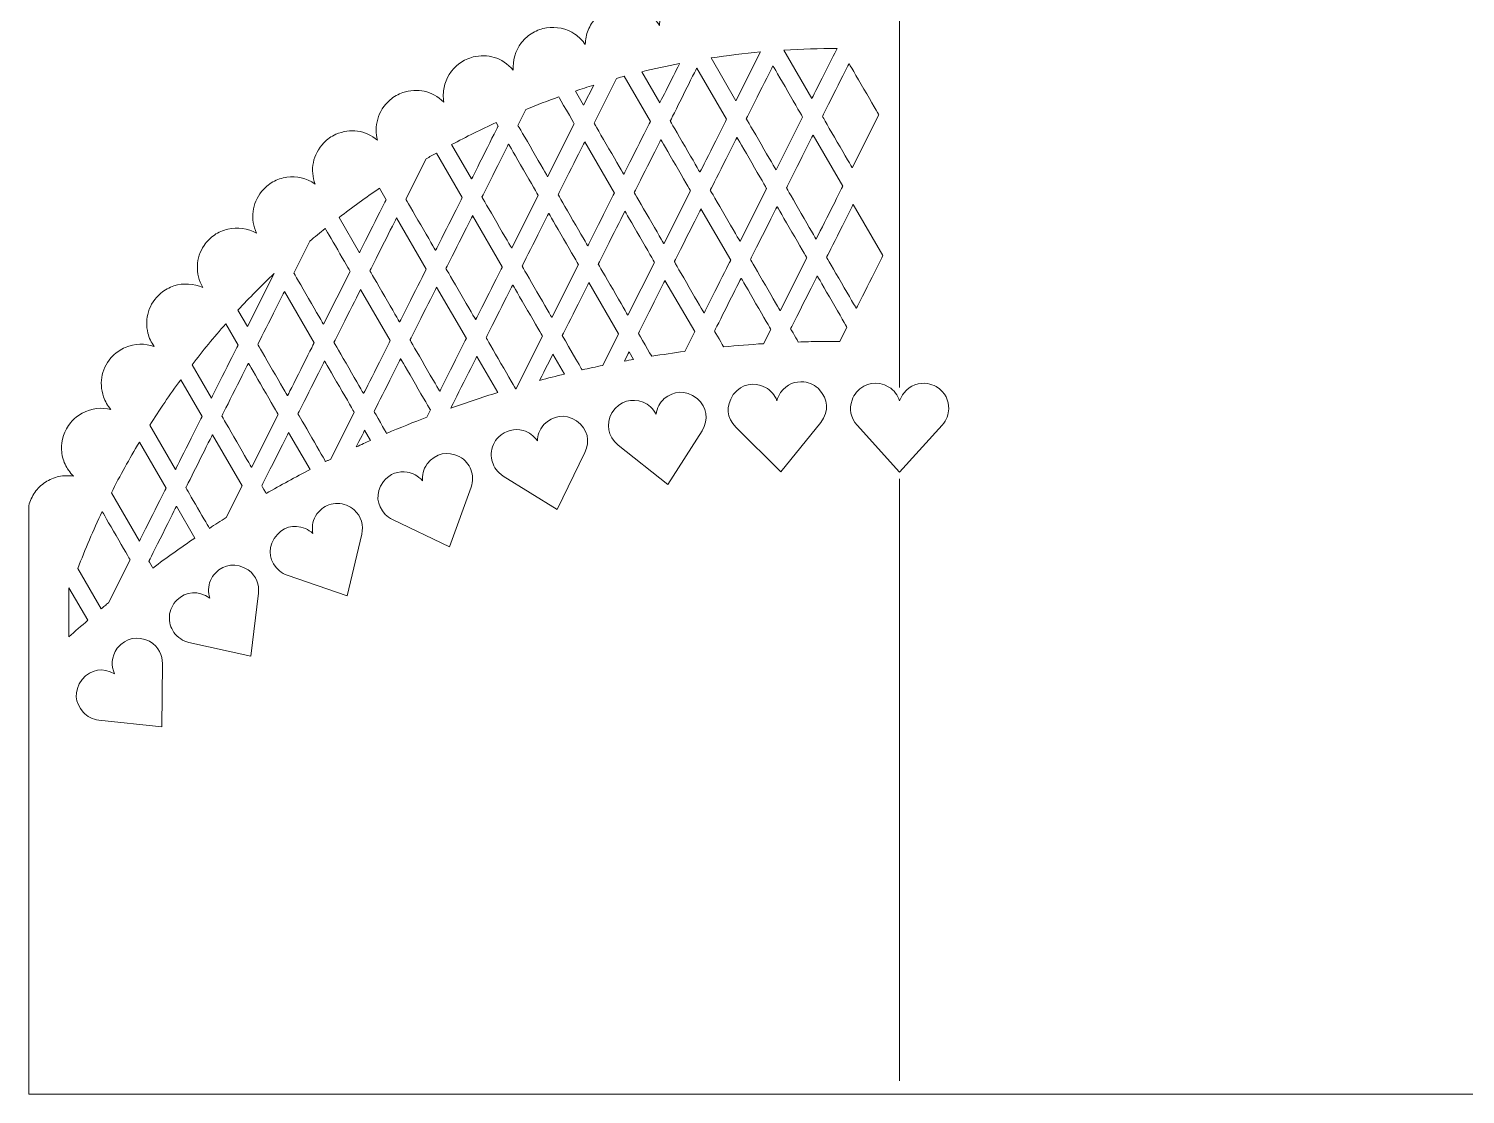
# Model space of a CAD drawing. Header units: millimetres. Extents: x -130 to 130, y -75 to 75.
# Drawn here: x -130 to -22.8, y -74.9 to 4.6 of the extents above; entities that cross this region are included whole.
import ezdxf

# ---------------------------------------------------------------- set-up
doc = ezdxf.new("R2010")
doc.units = ezdxf.units.MM
doc.header["$MEASUREMENT"] = 0
doc.layers.add('Capa 1', color=7, linetype='Continuous')

msp = doc.modelspace()

# ---------------------------------------------------------------- linework, layer by layer
at = {"layer": 'Capa 1', "lineweight": 9}
for points, knots in [([(-129.9971, -30.974), (-129.9006, -30.6031), (-129.7508, -30.2704), (-129.5425, -29.9783), (-129.5425, -29.9783), (-129.3367, -29.6862), (-129.0624, -29.4195), (-128.7576, -29.2163), (-128.7576, -29.2163), (-128.4503, -29.0156), (-128.0972, -28.8683), (-127.7467, -28.7947), (-127.7467, -28.7947), (-127.3962, -28.7185), (-127.0304, -28.7108), (-126.652, -28.7693), (-126.652, -28.7693), (-126.9263, -28.4975), (-127.1371, -28.1978), (-127.287, -27.8701), (-127.287, -27.8701), (-127.4368, -27.5424), (-127.5308, -27.1691), (-127.5486, -26.8008), (-127.5486, -26.8008), (-127.5867, -26.0896), (-127.3581, -25.3377), (-126.8602, -24.751), (-126.8602, -24.751), (-126.624, -24.469), (-126.3319, -24.2303), (-126.0093, -24.055), (-126.0093, -24.055), (-125.2931, -23.674), (-124.5615, -23.6207), (-123.863, -23.7934), (-123.863, -23.7934), (-124.112, -23.4988), (-124.2948, -23.1813), (-124.4168, -22.8409), (-124.4168, -22.8409), (-124.7825, -21.7182), (-124.5412, -20.6311), (-123.7132, -19.7726), (-123.7132, -19.7726), (-123.449, -19.5135), (-123.1366, -19.3027), (-122.7988, -19.1554), (-122.7988, -19.1554), (-122.0723, -18.848), (-121.3332, -18.8455), (-120.6372, -19.0868), (-120.6372, -19.0868), (-120.8582, -18.7718), (-121.0132, -18.4391), (-121.1021, -18.0886), (-121.1021, -18.0886), (-121.3561, -16.9938), (-121.0767, -15.9219), (-120.1267, -15.0964), (-120.1267, -15.0964), (-119.8422, -14.8602), (-119.512, -14.6799), (-119.164, -14.5656), (-119.164, -14.5656), (-118.4325, -14.3294), (-117.6908, -14.3802), (-117.005, -14.6875), (-117.005, -14.6875), (-117.6121, -13.641), (-117.513, -12.4396), (-116.9111, -11.5455), (-116.9111, -11.5455), (-116.7053, -11.2356), (-116.4412, -10.9689), (-116.1364, -10.7607), (-116.1364, -10.7607), (-115.8341, -10.5524), (-115.4887, -10.4), (-115.1305, -10.3162), (-115.1305, -10.3162), (-114.399, -10.1511), (-113.6624, -10.2552), (-112.9918, -10.6337), (-112.9918, -10.6337), (-113.4821, -9.5923), (-113.3297, -8.3908), (-112.6159, -7.5095), (-112.6159, -7.5095), (-112.3822, -7.2224), (-112.0952, -6.9811), (-111.7752, -6.8008), (-111.7752, -6.8008), (-111.4526, -6.6179), (-111.097, -6.4985), (-110.7338, -6.4477), (-110.7338, -6.4477), (-110.0048, -6.3512), (-109.2809, -6.5087), (-108.6307, -6.9557), (-108.6307, -6.9557), (-109.0066, -5.9245), (-108.8059, -4.7383), (-107.9779, -3.8773), (-107.9779, -3.8773), (-107.7188, -3.6131), (-107.4115, -3.3972), (-107.0762, -3.2448), (-107.0762, -3.2448), (-105.9662, -2.7749), (-104.8867, -2.9349), (-103.9621, -3.6842), (-103.9621, -3.6842), (-104.2288, -2.6682), (-103.9825, -1.5074), (-103.035, -0.6743), (-103.035, -0.6743), (-102.7531, -0.4381), (-102.428, -0.2476), (-102.08, -0.1282), (-102.08, -0.1282), (-100.9878, 0.2247), (-99.9134, 0.0241), (-99.0142, -0.8445), (-99.0142, -0.8445), (-99.0752, -0.461), (-99.0701, -0.0952), (-98.999, 0.2578), (-98.999, 0.2578), (-98.8669, 0.9131), (-98.4834, 1.5989), (-97.8204, 2.0713), (-97.8204, 2.0713), (-97.5207, 2.2821), (-97.1803, 2.4422), (-96.8222, 2.5311), (-96.8222, 2.5311), (-95.7529, 2.7698), (-94.6988, 2.5336), (-93.8326, 1.543), (-93.8326, 1.543), (-93.8834, 2.2567), (-93.7132, 2.9679), (-93.2129, 3.6131), (-93.2129, 3.6131), (-92.9843, 3.9052), (-92.7023, 4.1516), (-92.3823, 4.337), (-92.3823, 4.337), (-92.0648, 4.525), (-91.7143, 4.6494), (-91.346, 4.7053), (-91.346, 4.7053), (-90.6246, 4.8221), (-89.8448, 4.6469), (-89.2378, 4.2329), (-89.2378, 4.2329), (-88.938, 4.0297), (-88.679, 3.768), (-88.458, 3.4531), (-88.458, 3.4531), (-88.4504, 3.8417), (-88.3792, 4.1998), (-88.2472, 4.5326), (-88.2472, 4.5326), (-88.1125, 4.8704), (-87.9068, 5.193), (-87.6553, 5.4622), (-87.6553, 5.4622), (-87.4013, 5.7315), (-87.0965, 5.9524), (-86.7638, 6.1074), (-86.7638, 6.1074), (-85.6487, 6.6103), (-84.5286, 6.4249), (-83.6396, 5.7213), (-83.6396, 5.7213), (-83.3602, 5.4927), (-83.1265, 5.2108), (-82.9335, 4.878), (-82.9335, 4.878), (-82.8928, 5.2616), (-82.7887, 5.6121), (-82.6261, 5.9347), (-82.6261, 5.9347), (-82.4636, 6.2547), (-82.2299, 6.5595), (-81.953, 6.8059), (-81.953, 6.8059), (-81.6762, 7.0497), (-81.3536, 7.2428), (-81.0082, 7.3672), (-81.0082, 7.3672), (-79.9134, 7.7508), (-78.7958, 7.5222), (-77.9322, 6.7017), (-77.9322, 6.7017), (-77.6731, 6.4503), (-77.4649, 6.148), (-77.3048, 5.8), (-77.3048, 5.8), (-77.2286, 6.176), (-77.0966, 6.5189), (-76.9035, 6.8237), (-76.9035, 6.8237), (-76.7105, 7.1285), (-76.4514, 7.4104), (-76.1542, 7.6314), (-76.1542, 7.6314), (-75.857, 7.8498), (-75.5192, 8.0124), (-75.1636, 8.1064), (-75.1636, 8.1064), (-74.8055, 8.2003), (-74.4346, 8.2283), (-74.0663, 8.1851), (-74.0663, 8.1851), (-73.3882, 8.1114), (-72.677, 7.7762), (-72.1588, 7.1691), (-72.1588, 7.1691), (-71.9277, 6.8948), (-71.7422, 6.5747), (-71.6127, 6.2115), (-71.6127, 6.2115), (-71.5035, 6.5824), (-71.3409, 6.91), (-71.1225, 7.197), (-71.1225, 7.197), (-70.904, 7.4841), (-70.6196, 7.7406), (-70.3046, 7.9336), (-70.3046, 7.9336), (-69.9896, 8.1241), (-69.6391, 8.2562), (-69.2759, 8.3197), (-69.2759, 8.3197), (-68.552, 8.4442), (-67.7798, 8.2867), (-67.1601, 7.8778), (-67.1601, 7.8778), (-66.8502, 7.6771), (-66.5759, 7.4079), (-66.3676, 7.1158), (-66.3676, 7.1158), (-66.1593, 6.8211), (-66.0069, 6.4858), (-65.9104, 6.1125)], [0, 0, 0, 0, 0.01587302, 0.01587302, 0.01587302, 0.01587303, 0.03174603, 0.03174603, 0.03174603, 0.03174604, 0.04761905, 0.04761905, 0.04761905, 0.04761906, 0.06349206, 0.06349206, 0.06349206, 0.06349207, 0.07936508, 0.07936508, 0.07936508, 0.07936509, 0.0952381, 0.0952381, 0.0952381, 0.09523811, 0.11111111, 0.11111111, 0.11111111, 0.11111112, 0.12698413, 0.12698413, 0.12698413, 0.12698414, 0.14285714, 0.14285714, 0.14285714, 0.14285715, 0.15873016, 0.15873016, 0.15873016, 0.15873017, 0.17460317, 0.17460317, 0.17460317, 0.17460318, 0.19047619, 0.19047619, 0.19047619, 0.1904762, 0.20634921, 0.20634921, 0.20634921, 0.20634922, 0.22222222, 0.22222222, 0.22222222, 0.22222223, 0.23809524, 0.23809524, 0.23809524, 0.23809525, 0.25396825, 0.25396825, 0.25396825, 0.25396826, 0.26984127, 0.26984127, 0.26984127, 0.26984128, 0.28571429, 0.28571429, 0.28571429, 0.2857143, 0.3015873, 0.3015873, 0.3015873, 0.30158731, 0.31746032, 0.31746032, 0.31746032, 0.31746033, 0.33333333, 0.33333333, 0.33333333, 0.33333334, 0.34920635, 0.34920635, 0.34920635, 0.34920636, 0.36507937, 0.36507937, 0.36507937, 0.36507938, 0.38095238, 0.38095238, 0.38095238, 0.38095239, 0.3968254, 0.3968254, 0.3968254, 0.39682541, 0.41269841, 0.41269841, 0.41269841, 0.41269842, 0.42857143, 0.42857143, 0.42857143, 0.42857144, 0.44444444, 0.44444444, 0.44444444, 0.44444445, 0.46031746, 0.46031746, 0.46031746, 0.46031747, 0.47619048, 0.47619048, 0.47619048, 0.47619049, 0.49206349, 0.49206349, 0.49206349, 0.4920635, 0.50793651, 0.50793651, 0.50793651, 0.50793652, 0.52380952, 0.52380952, 0.52380952, 0.52380953, 0.53968254, 0.53968254, 0.53968254, 0.53968255, 0.55555556, 0.55555556, 0.55555556, 0.55555557, 0.57142857, 0.57142857, 0.57142857, 0.57142858, 0.58730159, 0.58730159, 0.58730159, 0.5873016, 0.6031746, 0.6031746, 0.6031746, 0.60317461, 0.61904762, 0.61904762, 0.61904762, 0.61904763, 0.63492063, 0.63492063, 0.63492063, 0.63492064, 0.65079365, 0.65079365, 0.65079365, 0.65079366, 0.66666667, 0.66666667, 0.66666667, 0.66666668, 0.68253968, 0.68253968, 0.68253968, 0.68253969, 0.6984127, 0.6984127, 0.6984127, 0.69841271, 0.71428571, 0.71428571, 0.71428571, 0.71428572, 0.73015873, 0.73015873, 0.73015873, 0.73015874, 0.74603175, 0.74603175, 0.74603175, 0.74603176, 0.76190476, 0.76190476, 0.76190476, 0.76190477, 0.77777778, 0.77777778, 0.77777778, 0.77777779, 0.79365079, 0.79365079, 0.79365079, 0.7936508, 0.80952381, 0.80952381, 0.80952381, 0.80952382, 0.82539683, 0.82539683, 0.82539683, 0.82539684, 0.84126984, 0.84126984, 0.84126984, 0.84126985, 0.85714286, 0.85714286, 0.85714286, 0.85714287, 0.87301587, 0.87301587, 0.87301587, 0.87301588, 0.88888889, 0.88888889, 0.88888889, 0.8888889, 0.9047619, 0.9047619, 0.9047619, 0.90476191, 0.92063492, 0.92063492, 0.92063492, 0.92063493, 0.93650794, 0.93650794, 0.93650794, 0.93650795, 0.95238095, 0.95238095, 0.95238095, 0.95238096, 0.96825397, 0.96825397, 0.96825397, 0.96825398, 1, 1, 1, 1]), ([(-73.632, 3.0416), (-73.632, 3.0416), (-71.5416, -0.5651), (-71.5416, -0.5651), (-71.5416, -0.5651), (-71.5416, -0.5651), (-69.6671, 3.161), (-69.6671, 3.161)], [0, 0, 0, 0, 0.33333333, 0.33333333, 0.33333333, 0.33333334, 1, 1, 1, 1]), ([(-84.2517, 1.4236), (-84.2517, 1.4236), (-82.903, -0.9029), (-82.903, -0.9029), (-82.903, -0.9029), (-82.903, -0.9029), (-81.4196, 2.0459), (-81.4196, 2.0459)], [0, 0, 0, 0, 0.33333333, 0.33333333, 0.33333333, 0.33333334, 1, 1, 1, 1]), ([(-77.9195, -2.1221), (-77.9195, -2.1221), (-80.1369, 1.7056), (-80.1369, 1.7056), (-80.1369, 1.7056), (-80.1369, 1.7056), (-82.1232, -2.2466), (-82.1232, -2.2466), (-82.1232, -2.2466), (-82.1232, -2.2466), (-79.9058, -6.0744), (-79.9058, -6.0744), (-79.9058, -6.0744), (-79.9058, -6.0744), (-77.9195, -2.1221), (-77.9195, -2.1221)], [0, 0, 0, 0, 0.2, 0.2, 0.2, 0.20000001, 0.4, 0.4, 0.4, 0.40000001, 0.6, 0.6, 0.6, 0.60000001, 1, 1, 1, 1]), ([(-74.2264, -5.9042), (-74.2264, -5.9042), (-72.2401, -1.9545), (-72.2401, -1.9545), (-72.2401, -1.9545), (-72.2401, -1.9545), (-74.455, 1.8707), (-74.455, 1.8707), (-74.455, 1.8707), (-74.455, 1.8707), (-76.4438, -2.0789), (-76.4438, -2.0789), (-76.4438, -2.0789), (-76.4438, -2.0789), (-74.2264, -5.9042), (-74.2264, -5.9042)], [0, 0, 0, 0, 0.2, 0.2, 0.2, 0.20000001, 0.4, 0.4, 0.4, 0.40000001, 0.6, 0.6, 0.6, 0.60000001, 1, 1, 1, 1]), ([(-68.5444, -5.7365), (-68.5444, -5.7365), (-66.5581, -1.7868), (-66.5581, -1.7868), (-66.5581, -1.7868), (-66.5581, -1.7868), (-68.7755, 2.0408), (-68.7755, 2.0408), (-68.7755, 2.0408), (-68.7755, 2.0408), (-70.7618, -1.9113), (-70.7618, -1.9113), (-70.7618, -1.9113), (-70.7618, -1.9113), (-68.5444, -5.7365), (-68.5444, -5.7365)], [0, 0, 0, 0, 0.2, 0.2, 0.2, 0.20000001, 0.4, 0.4, 0.4, 0.40000001, 0.6, 0.6, 0.6, 0.60000001, 1, 1, 1, 1]), ([(-86.1212, 0.9334), (-86.1212, 0.9334), (-87.8052, -2.4142), (-87.8052, -2.4142), (-87.8052, -2.4142), (-87.8052, -2.4142), (-85.5878, -6.242), (-85.5878, -6.242), (-85.5878, -6.242), (-85.5878, -6.242), (-83.6015, -2.2898), (-83.6015, -2.2898)], [0, 0, 0, 0, 0.25, 0.25, 0.25, 0.25000001, 0.5, 0.5, 0.5, 0.50000001, 1, 1, 1, 1]), ([(-91.2698, -6.4096), (-91.2698, -6.4096), (-89.2809, -2.4574), (-89.2809, -2.4574), (-89.2809, -2.4574), (-89.2809, -2.4574), (-90.4468, -0.4483), (-90.4468, -0.4483)], [0, 0, 0, 0, 0.33333333, 0.33333333, 0.33333333, 0.33333334, 1, 1, 1, 1]), ([(-92.8877, -1.3931), (-92.8877, -1.3931), (-93.4872, -2.5819), (-93.4872, -2.5819), (-93.4872, -2.5819), (-93.4872, -2.5819), (-91.2698, -6.4096), (-91.2698, -6.4096)], [0, 0, 0, 0, 0.33333333, 0.33333333, 0.33333333, 0.33333334, 1, 1, 1, 1]), ([(-98.4351, -4.0144), (-98.4351, -4.0144), (-96.9492, -6.5798), (-96.9492, -6.5798), (-96.9492, -6.5798), (-96.9492, -6.5798), (-94.9629, -2.6276), (-94.9629, -2.6276)], [0, 0, 0, 0, 0.33333333, 0.33333333, 0.33333333, 0.33333334, 1, 1, 1, 1]), ([(-93.9545, -11.7487), (-93.9545, -11.7487), (-91.9708, -7.799), (-91.9708, -7.799), (-91.9708, -7.799), (-91.9708, -7.799), (-94.1831, -3.9712), (-94.1831, -3.9712), (-94.1831, -3.9712), (-94.1831, -3.9712), (-96.172, -7.9235), (-96.172, -7.9235), (-96.172, -7.9235), (-96.172, -7.9235), (-93.9545, -11.7487), (-93.9545, -11.7487)], [0, 0, 0, 0, 0.2, 0.2, 0.2, 0.20000001, 0.4, 0.4, 0.4, 0.40000001, 0.6, 0.6, 0.6, 0.60000001, 1, 1, 1, 1]), ([(-86.2863, -7.6288), (-86.2863, -7.6288), (-88.5037, -3.8036), (-88.5037, -3.8036), (-88.5037, -3.8036), (-88.5037, -3.8036), (-90.49, -7.7558), (-90.49, -7.7558), (-90.49, -7.7558), (-90.49, -7.7558), (-88.2726, -11.5811), (-88.2726, -11.5811), (-88.2726, -11.5811), (-88.2726, -11.5811), (-86.2863, -7.6288), (-86.2863, -7.6288)], [0, 0, 0, 0, 0.2, 0.2, 0.2, 0.20000001, 0.4, 0.4, 0.4, 0.40000001, 0.6, 0.6, 0.6, 0.60000001, 1, 1, 1, 1]), ([(-82.5906, -11.4134), (-82.5906, -11.4134), (-80.6043, -7.4612), (-80.6043, -7.4612), (-80.6043, -7.4612), (-80.6043, -7.4612), (-82.8217, -3.636), (-82.8217, -3.636), (-82.8217, -3.636), (-82.8217, -3.636), (-84.808, -7.5857), (-84.808, -7.5857), (-84.808, -7.5857), (-84.808, -7.5857), (-82.5906, -11.4134), (-82.5906, -11.4134)], [0, 0, 0, 0, 0.2, 0.2, 0.2, 0.20000001, 0.4, 0.4, 0.4, 0.40000001, 0.6, 0.6, 0.6, 0.60000001, 1, 1, 1, 1]), ([(-76.9111, -11.2458), (-76.9111, -11.2458), (-74.9249, -7.2961), (-74.9249, -7.2961), (-74.9249, -7.2961), (-74.9249, -7.2961), (-77.1397, -3.4658), (-77.1397, -3.4658), (-77.1397, -3.4658), (-77.1397, -3.4658), (-79.1286, -7.418), (-79.1286, -7.418), (-79.1286, -7.418), (-79.1286, -7.418), (-76.9111, -11.2458), (-76.9111, -11.2458)], [0, 0, 0, 0, 0.2, 0.2, 0.2, 0.20000001, 0.4, 0.4, 0.4, 0.40000001, 0.6, 0.6, 0.6, 0.60000001, 1, 1, 1, 1]), ([(-69.2429, -7.1259), (-69.2429, -7.1259), (-71.4628, -3.2981), (-71.4628, -3.2981), (-71.4628, -3.2981), (-71.4628, -3.2981), (-73.4466, -7.2504), (-73.4466, -7.2504), (-73.4466, -7.2504), (-73.4466, -7.2504), (-71.2292, -11.0782), (-71.2292, -11.0782), (-71.2292, -11.0782), (-71.2292, -11.0782), (-69.2429, -7.1259), (-69.2429, -7.1259)], [0, 0, 0, 0, 0.2, 0.2, 0.2, 0.20000001, 0.4, 0.4, 0.4, 0.40000001, 0.6, 0.6, 0.6, 0.60000001, 1, 1, 1, 1]), ([(-100.335, -5.0761), (-100.335, -5.0761), (-101.8539, -8.0911), (-101.8539, -8.0911), (-101.8539, -8.0911), (-101.8539, -8.0911), (-99.634, -11.9189), (-99.634, -11.9189), (-99.634, -11.9189), (-99.634, -11.9189), (-97.6477, -7.9667), (-97.6477, -7.9667)], [0, 0, 0, 0, 0.25, 0.25, 0.25, 0.25000001, 0.5, 0.5, 0.5, 0.50000001, 1, 1, 1, 1]), ([(-106.8374, -9.4551), (-106.8374, -9.4551), (-105.316, -12.0865), (-105.316, -12.0865), (-105.316, -12.0865), (-105.316, -12.0865), (-103.3297, -8.1343), (-103.3297, -8.1343)], [0, 0, 0, 0, 0.33333333, 0.33333333, 0.33333333, 0.33333334, 1, 1, 1, 1]), ([(-66.2457, -12.2974), (-66.2457, -12.2974), (-68.4631, -8.4721), (-68.4631, -8.4721), (-68.4631, -8.4721), (-68.4631, -8.4721), (-70.4519, -12.4218), (-70.4519, -12.4218), (-70.4519, -12.4218), (-70.4519, -12.4218), (-68.2345, -16.2496), (-68.2345, -16.2496), (-68.2345, -16.2496), (-68.2345, -16.2496), (-66.2457, -12.2974), (-66.2457, -12.2974)], [0, 0, 0, 0, 0.2, 0.2, 0.2, 0.20000001, 0.4, 0.4, 0.4, 0.40000001, 0.6, 0.6, 0.6, 0.60000001, 1, 1, 1, 1]), ([(-100.3325, -13.3057), (-100.3325, -13.3057), (-102.5499, -9.478), (-102.5499, -9.478), (-102.5499, -9.478), (-102.5499, -9.478), (-104.5362, -13.4302), (-104.5362, -13.4302), (-104.5362, -13.4302), (-104.5362, -13.4302), (-102.3188, -17.258), (-102.3188, -17.258), (-102.3188, -17.258), (-102.3188, -17.258), (-100.3325, -13.3057), (-100.3325, -13.3057)], [0, 0, 0, 0, 0.2, 0.2, 0.2, 0.20000001, 0.4, 0.4, 0.4, 0.40000001, 0.6, 0.6, 0.6, 0.60000001, 1, 1, 1, 1]), ([(-94.653, -13.1381), (-94.653, -13.1381), (-96.8679, -9.3103), (-96.8679, -9.3103), (-96.8679, -9.3103), (-96.8679, -9.3103), (-98.8567, -13.2626), (-98.8567, -13.2626), (-98.8567, -13.2626), (-98.8567, -13.2626), (-96.6393, -17.0903), (-96.6393, -17.0903), (-96.6393, -17.0903), (-96.6393, -17.0903), (-94.653, -13.1381), (-94.653, -13.1381)], [0, 0, 0, 0, 0.2, 0.2, 0.2, 0.20000001, 0.4, 0.4, 0.4, 0.40000001, 0.6, 0.6, 0.6, 0.60000001, 1, 1, 1, 1]), ([(-90.9573, -16.9227), (-90.9573, -16.9227), (-88.9711, -12.9705), (-88.9711, -12.9705), (-88.9711, -12.9705), (-88.9711, -12.9705), (-91.1885, -9.1427), (-91.1885, -9.1427), (-91.1885, -9.1427), (-91.1885, -9.1427), (-93.1748, -13.0949), (-93.1748, -13.0949), (-93.1748, -13.0949), (-93.1748, -13.0949), (-90.9573, -16.9227), (-90.9573, -16.9227)], [0, 0, 0, 0, 0.2, 0.2, 0.2, 0.20000001, 0.4, 0.4, 0.4, 0.40000001, 0.6, 0.6, 0.6, 0.60000001, 1, 1, 1, 1]), ([(-85.2779, -16.7525), (-85.2779, -16.7525), (-83.2891, -12.8028), (-83.2891, -12.8028), (-83.2891, -12.8028), (-83.2891, -12.8028), (-85.5065, -8.975), (-85.5065, -8.975), (-85.5065, -8.975), (-85.5065, -8.975), (-87.4928, -12.9298), (-87.4928, -12.9298), (-87.4928, -12.9298), (-87.4928, -12.9298), (-85.2779, -16.7525), (-85.2779, -16.7525)], [0, 0, 0, 0, 0.2, 0.2, 0.2, 0.20000001, 0.4, 0.4, 0.4, 0.40000001, 0.6, 0.6, 0.6, 0.60000001, 1, 1, 1, 1]), ([(-77.6096, -12.6326), (-77.6096, -12.6326), (-79.8271, -8.8074), (-79.8271, -8.8074), (-79.8271, -8.8074), (-79.8271, -8.8074), (-81.8133, -12.7571), (-81.8133, -12.7571), (-81.8133, -12.7571), (-81.8133, -12.7571), (-79.5959, -16.5849), (-79.5959, -16.5849), (-79.5959, -16.5849), (-79.5959, -16.5849), (-77.6096, -12.6326), (-77.6096, -12.6326)], [0, 0, 0, 0, 0.2, 0.2, 0.2, 0.20000001, 0.4, 0.4, 0.4, 0.40000001, 0.6, 0.6, 0.6, 0.60000001, 1, 1, 1, 1]), ([(-73.9139, -16.4172), (-73.9139, -16.4172), (-71.9277, -12.465), (-71.9277, -12.465), (-71.9277, -12.465), (-71.9277, -12.465), (-74.1451, -8.6372), (-74.1451, -8.6372), (-74.1451, -8.6372), (-74.1451, -8.6372), (-76.1314, -12.5895), (-76.1314, -12.5895), (-76.1314, -12.5895), (-76.1314, -12.5895), (-73.9139, -16.4172), (-73.9139, -16.4172)], [0, 0, 0, 0, 0.2, 0.2, 0.2, 0.20000001, 0.4, 0.4, 0.4, 0.40000001, 0.6, 0.6, 0.6, 0.60000001, 1, 1, 1, 1]), ([(-107.9982, -17.4256), (-107.9982, -17.4256), (-106.0119, -13.4734), (-106.0119, -13.4734), (-106.0119, -13.4734), (-106.0119, -13.4734), (-107.8687, -10.2704), (-107.8687, -10.2704)], [0, 0, 0, 0, 0.33333333, 0.33333333, 0.33333333, 0.33333334, 1, 1, 1, 1]), ([(-109.0218, -11.228), (-109.0218, -11.228), (-110.2156, -13.5978), (-110.2156, -13.5978), (-110.2156, -13.5978), (-110.2156, -13.5978), (-107.9982, -17.4256), (-107.9982, -17.4256)], [0, 0, 0, 0, 0.33333333, 0.33333333, 0.33333333, 0.33333334, 1, 1, 1, 1]), ([(-69.4689, -18.7032), (-69.4689, -18.7032), (-68.933, -17.639), (-68.933, -17.639), (-68.933, -17.639), (-68.933, -17.639), (-71.1479, -13.8112), (-71.1479, -13.8112), (-71.1479, -13.8112), (-71.1479, -13.8112), (-73.1367, -17.7609), (-73.1367, -17.7609), (-73.1367, -17.7609), (-73.1367, -17.7609), (-72.5652, -18.749), (-72.5652, -18.749)], [0, 0, 0, 0, 0.2, 0.2, 0.2, 0.20000001, 0.4, 0.4, 0.4, 0.40000001, 0.6, 0.6, 0.6, 0.60000001, 1, 1, 1, 1]), ([(-108.6967, -18.815), (-108.6967, -18.815), (-110.9141, -14.9872), (-110.9141, -14.9872), (-110.9141, -14.9872), (-110.9141, -14.9872), (-112.9029, -18.9395), (-112.9029, -18.9395), (-112.9029, -18.9395), (-112.9029, -18.9395), (-110.683, -22.7647), (-110.683, -22.7647), (-110.683, -22.7647), (-110.683, -22.7647), (-108.6967, -18.815), (-108.6967, -18.815)], [0, 0, 0, 0, 0.2, 0.2, 0.2, 0.20000001, 0.4, 0.4, 0.4, 0.40000001, 0.6, 0.6, 0.6, 0.60000001, 1, 1, 1, 1]), ([(-103.0173, -18.6448), (-103.0173, -18.6448), (-105.2347, -14.8221), (-105.2347, -14.8221), (-105.2347, -14.8221), (-105.2347, -14.8221), (-107.2184, -18.7718), (-107.2184, -18.7718), (-107.2184, -18.7718), (-107.2184, -18.7718), (-105.0061, -22.5971), (-105.0061, -22.5971), (-105.0061, -22.5971), (-105.0061, -22.5971), (-103.0173, -18.6448), (-103.0173, -18.6448)], [0, 0, 0, 0, 0.2, 0.2, 0.2, 0.20000001, 0.4, 0.4, 0.4, 0.40000001, 0.6, 0.6, 0.6, 0.60000001, 1, 1, 1, 1]), ([(-97.3378, -18.4772), (-97.3378, -18.4772), (-99.5552, -14.6519), (-99.5552, -14.6519), (-99.5552, -14.6519), (-99.5552, -14.6519), (-101.5415, -18.6016), (-101.5415, -18.6016), (-101.5415, -18.6016), (-101.5415, -18.6016), (-99.3241, -22.4294), (-99.3241, -22.4294), (-99.3241, -22.4294), (-99.3241, -22.4294), (-97.3378, -18.4772), (-97.3378, -18.4772)], [0, 0, 0, 0, 0.2, 0.2, 0.2, 0.20000001, 0.4, 0.4, 0.4, 0.40000001, 0.6, 0.6, 0.6, 0.60000001, 1, 1, 1, 1]), ([(-93.6421, -22.2618), (-93.6421, -22.2618), (-91.6558, -18.3095), (-91.6558, -18.3095), (-91.6558, -18.3095), (-91.6558, -18.3095), (-93.8733, -14.4818), (-93.8733, -14.4818), (-93.8733, -14.4818), (-93.8733, -14.4818), (-95.8621, -18.434), (-95.8621, -18.434), (-95.8621, -18.434), (-95.8621, -18.434), (-93.6421, -22.2618), (-93.6421, -22.2618)], [0, 0, 0, 0, 0.2, 0.2, 0.2, 0.20000001, 0.4, 0.4, 0.4, 0.40000001, 0.6, 0.6, 0.6, 0.60000001, 1, 1, 1, 1]), ([(-85.9739, -18.1419), (-85.9739, -18.1419), (-88.1913, -14.3141), (-88.1913, -14.3141), (-88.1913, -14.3141), (-88.1913, -14.3141), (-90.1801, -18.2664), (-90.1801, -18.2664), (-90.1801, -18.2664), (-90.1801, -18.2664), (-88.6942, -20.8292), (-88.6942, -20.8292)], [0, 0, 0, 0, 0.25, 0.25, 0.25, 0.25000001, 0.5, 0.5, 0.5, 0.50000001, 1, 1, 1, 1]), ([(-80.2944, -17.9743), (-80.2944, -17.9743), (-82.5118, -14.1465), (-82.5118, -14.1465), (-82.5118, -14.1465), (-82.5118, -14.1465), (-84.4981, -18.0987), (-84.4981, -18.0987), (-84.4981, -18.0987), (-84.4981, -18.0987), (-83.5024, -19.8158), (-83.5024, -19.8158)], [0, 0, 0, 0, 0.25, 0.25, 0.25, 0.25000001, 0.5, 0.5, 0.5, 0.50000001, 1, 1, 1, 1]), ([(-75.1509, -18.8734), (-75.1509, -18.8734), (-74.6124, -17.8041), (-74.6124, -17.8041), (-74.6124, -17.8041), (-74.6124, -17.8041), (-76.8299, -13.9788), (-76.8299, -13.9788), (-76.8299, -13.9788), (-76.8299, -13.9788), (-78.8161, -17.9285), (-78.8161, -17.9285), (-78.8161, -17.9285), (-78.8161, -17.9285), (-78.1303, -19.1147), (-78.1303, -19.1147)], [0, 0, 0, 0, 0.2, 0.2, 0.2, 0.20000001, 0.4, 0.4, 0.4, 0.40000001, 0.6, 0.6, 0.6, 0.60000001, 1, 1, 1, 1]), ([(-117.8051, -20.4457), (-117.8051, -20.4457), (-116.365, -22.9349), (-116.365, -22.9349), (-116.365, -22.9349), (-116.365, -22.9349), (-114.3787, -18.9826), (-114.3787, -18.9826)], [0, 0, 0, 0, 0.33333333, 0.33333333, 0.33333333, 0.33333334, 1, 1, 1, 1]), ([(-113.3678, -28.1063), (-113.3678, -28.1063), (-111.3815, -24.1541), (-111.3815, -24.1541), (-111.3815, -24.1541), (-111.3815, -24.1541), (-113.5989, -20.3263), (-113.5989, -20.3263), (-113.5989, -20.3263), (-113.5989, -20.3263), (-115.5852, -24.2785), (-115.5852, -24.2785), (-115.5852, -24.2785), (-115.5852, -24.2785), (-113.3678, -28.1063), (-113.3678, -28.1063)], [0, 0, 0, 0, 0.2, 0.2, 0.2, 0.20000001, 0.4, 0.4, 0.4, 0.40000001, 0.6, 0.6, 0.6, 0.60000001, 1, 1, 1, 1]), ([(-107.4623, -27.4891), (-107.4623, -27.4891), (-105.702, -23.989), (-105.702, -23.989), (-105.702, -23.989), (-105.702, -23.989), (-107.9169, -20.1587), (-107.9169, -20.1587), (-107.9169, -20.1587), (-107.9169, -20.1587), (-109.9032, -24.1109), (-109.9032, -24.1109), (-109.9032, -24.1109), (-109.9032, -24.1109), (-107.8382, -27.6771), (-107.8382, -27.6771)], [0, 0, 0, 0, 0.2, 0.2, 0.2, 0.20000001, 0.4, 0.4, 0.4, 0.40000001, 0.6, 0.6, 0.6, 0.60000001, 1, 1, 1, 1]), ([(-100.2918, -24.3547), (-100.2918, -24.3547), (-100.0226, -23.8188), (-100.0226, -23.8188), (-100.0226, -23.8188), (-100.0226, -23.8188), (-102.24, -19.991), (-102.24, -19.991), (-102.24, -19.991), (-102.24, -19.991), (-104.2263, -23.9433), (-104.2263, -23.9433), (-104.2263, -23.9433), (-104.2263, -23.9433), (-103.2865, -25.5663), (-103.2865, -25.5663)], [0, 0, 0, 0, 0.2, 0.2, 0.2, 0.20000001, 0.4, 0.4, 0.4, 0.40000001, 0.6, 0.6, 0.6, 0.60000001, 1, 1, 1, 1]), ([(-94.9959, -22.5209), (-94.9959, -22.5209), (-96.558, -19.8234), (-96.558, -19.8234), (-96.558, -19.8234), (-96.558, -19.8234), (-98.5037, -23.6918), (-98.5037, -23.6918)], [0, 0, 0, 0, 0.33333333, 0.33333333, 0.33333333, 0.33333334, 1, 1, 1, 1]), ([(-90.015, -21.1416), (-90.015, -21.1416), (-90.8761, -19.6532), (-90.8761, -19.6532), (-90.8761, -19.6532), (-90.8761, -19.6532), (-91.8667, -21.6166), (-91.8667, -21.6166)], [0, 0, 0, 0, 0.33333333, 0.33333333, 0.33333333, 0.33333334, 1, 1, 1, 1]), ([(-84.869, -20.052), (-84.869, -20.052), (-85.1966, -19.4881), (-85.1966, -19.4881), (-85.1966, -19.4881), (-85.1966, -19.4881), (-85.5421, -20.1739), (-85.5421, -20.1739)], [0, 0, 0, 0, 0.33333333, 0.33333333, 0.33333333, 0.33333334, 1, 1, 1, 1]), ([(-79.7483, -25.3911), (-79.2302, -24.4817), (-79.3851, -23.6461), (-80.1065, -22.9628), (-80.1065, -22.9628), (-81.0336, -22.2643), (-81.854, -22.4167), (-82.5626, -22.9781), (-82.5626, -22.9781), (-82.7303, -23.1254), (-82.8725, -23.3057), (-82.9767, -23.4988), (-82.9767, -23.4988), (-83.0808, -23.6918), (-83.1494, -23.9026), (-83.1824, -24.1338), (-83.1824, -24.1338), (-83.2891, -23.9255), (-83.4212, -23.7502), (-83.5837, -23.6004), (-83.5837, -23.6004), (-83.7437, -23.453), (-83.9393, -23.3286), (-84.1451, -23.2422), (-84.1451, -23.2422), (-85.0163, -22.9374), (-85.8342, -23.0847), (-86.4717, -24.0322), (-86.4717, -24.0322), (-86.934, -24.9415), (-86.8019, -25.7441), (-86.0145, -26.4477)], [0, 0, 0, 0, 0.11111111, 0.11111111, 0.11111111, 0.11111112, 0.22222222, 0.22222222, 0.22222222, 0.22222223, 0.33333333, 0.33333333, 0.33333333, 0.33333334, 0.44444444, 0.44444444, 0.44444444, 0.44444445, 0.55555556, 0.55555556, 0.55555556, 0.55555557, 0.66666667, 0.66666667, 0.66666667, 0.66666668, 0.77777778, 0.77777778, 0.77777778, 0.77777779, 1, 1, 1, 1]), ([(-70.8888, -24.7688), (-70.2284, -23.8467), (-70.3808, -23.0111), (-70.9726, -22.3126), (-70.9726, -22.3126), (-71.1225, -22.15), (-71.3079, -22.0129), (-71.506, -21.9138), (-71.506, -21.9138), (-71.7041, -21.8147), (-71.9226, -21.7512), (-72.1436, -21.7258), (-72.1436, -21.7258), (-72.7684, -21.6725), (-73.4009, -21.863), (-73.8835, -22.5259), (-73.8835, -22.5259), (-74.0079, -22.7063), (-74.0994, -22.9069), (-74.1578, -23.133), (-74.1578, -23.133), (-74.2416, -22.9146), (-74.3559, -22.7241), (-74.4981, -22.559), (-74.4981, -22.559), (-74.6429, -22.3939), (-74.8207, -22.2465), (-75.0163, -22.1399), (-75.0163, -22.1399), (-75.9205, -21.7081), (-76.7384, -21.8554), (-77.4166, -22.6631), (-77.4166, -22.6631), (-78.0211, -23.5877), (-77.8865, -24.3878), (-77.2337, -25.1167)], [0, 0, 0, 0, 0.1, 0.1, 0.1, 0.10000001, 0.2, 0.2, 0.2, 0.20000001, 0.3, 0.3, 0.3, 0.30000001, 0.4, 0.4, 0.4, 0.40000001, 0.5, 0.5, 0.5, 0.50000001, 0.6, 0.6, 0.6, 0.60000001, 0.7, 0.7, 0.7, 0.70000001, 0.8, 0.8, 0.8, 0.80000001, 1, 1, 1, 1]), ([(-61.8235, -24.9618), (-61.4705, -24.563), (-61.3511, -24.1388), (-61.3384, -23.7401), (-61.3384, -23.7401), (-61.3435, -23.1355), (-61.5441, -22.5336), (-62.2833, -22.0764), (-62.2833, -22.0764), (-62.4763, -21.9646), (-62.6922, -21.8935), (-62.9107, -21.8554), (-62.9107, -21.8554), (-63.5482, -21.7614), (-64.1934, -21.9417), (-64.6937, -22.5564), (-64.6937, -22.5564), (-64.8258, -22.7317), (-64.9274, -22.9273), (-64.9985, -23.1482), (-64.9985, -23.1482), (-65.0697, -22.9273), (-65.1738, -22.7317), (-65.3059, -22.5564), (-65.3059, -22.5564), (-65.4405, -22.3837), (-65.6132, -22.2288), (-65.8012, -22.1119), (-65.8012, -22.1119), (-66.7181, -21.6115), (-67.5335, -21.7589), (-68.2269, -22.5031), (-68.2269, -22.5031), (-68.3691, -22.6758), (-68.4809, -22.8714), (-68.5545, -23.0822), (-68.5545, -23.0822), (-68.7755, -23.7451), (-68.6612, -24.403), (-68.1761, -24.9618)], [0, 0, 0, 0, 0.09090909, 0.09090909, 0.09090909, 0.0909091, 0.18181818, 0.18181818, 0.18181818, 0.18181819, 0.27272727, 0.27272727, 0.27272727, 0.27272728, 0.36363636, 0.36363636, 0.36363636, 0.36363637, 0.45454545, 0.45454545, 0.45454545, 0.45454546, 0.54545455, 0.54545455, 0.54545455, 0.54545456, 0.63636364, 0.63636364, 0.63636364, 0.63636365, 0.72727273, 0.72727273, 0.72727273, 0.72727274, 0.81818182, 0.81818182, 0.81818182, 0.81818183, 1, 1, 1, 1]), ([(-120.9674, -24.9669), (-120.9674, -24.9669), (-119.0497, -28.274), (-119.0497, -28.274), (-119.0497, -28.274), (-119.0497, -28.274), (-117.0635, -24.3217), (-117.0635, -24.3217)], [0, 0, 0, 0, 0.33333333, 0.33333333, 0.33333333, 0.33333334, 1, 1, 1, 1]), ([(-88.4834, -27.004), (-88.0998, -26.1175), (-88.2548, -25.2818), (-89.1108, -24.6291), (-89.1108, -24.6291), (-90.0328, -24.0779), (-90.8507, -24.2252), (-91.5517, -24.9186), (-91.5517, -24.9186), (-91.9022, -25.3199), (-92.0241, -25.7314), (-92.0368, -26.1378), (-92.0368, -26.1378), (-92.1664, -25.9448), (-92.3188, -25.7848), (-92.494, -25.6527), (-92.494, -25.6527), (-92.6693, -25.5231), (-92.8776, -25.4215), (-93.096, -25.3606), (-93.096, -25.3606), (-93.7488, -25.1828), (-94.4168, -25.3326), (-94.9426, -25.8533), (-94.9426, -25.8533), (-95.0975, -26.0134), (-95.2271, -26.2013), (-95.316, -26.4045), (-95.316, -26.4045), (-95.509, -26.8414), (-95.5192, -27.3113), (-95.3922, -27.7126), (-95.3922, -27.7126), (-95.2728, -28.0936), (-95.0417, -28.467), (-94.5921, -28.7515)], [0, 0, 0, 0, 0.1, 0.1, 0.1, 0.10000001, 0.2, 0.2, 0.2, 0.20000001, 0.3, 0.3, 0.3, 0.30000001, 0.4, 0.4, 0.4, 0.40000001, 0.5, 0.5, 0.5, 0.50000001, 0.6, 0.6, 0.6, 0.60000001, 0.7, 0.7, 0.7, 0.70000001, 0.8, 0.8, 0.8, 0.80000001, 1, 1, 1, 1]), ([(-114.0663, -29.4932), (-114.0663, -29.4932), (-116.2837, -25.6679), (-116.2837, -25.6679), (-116.2837, -25.6679), (-116.2837, -25.6679), (-118.27, -29.6176), (-118.27, -29.6176), (-118.27, -29.6176), (-118.27, -29.6176), (-116.5123, -32.658), (-116.5123, -32.658)], [0, 0, 0, 0, 0.25, 0.25, 0.25, 0.25000001, 0.5, 0.5, 0.5, 0.50000001, 1, 1, 1, 1]), ([(-108.999, -28.2663), (-108.999, -28.2663), (-110.6017, -25.4977), (-110.6017, -25.4977), (-110.6017, -25.4977), (-110.6017, -25.4977), (-112.6058, -29.483), (-112.6058, -29.483), (-112.6058, -29.483), (-112.6058, -29.483), (-112.2756, -30.057), (-112.2756, -30.057)], [0, 0, 0, 0, 0.25, 0.25, 0.25, 0.25000001, 0.5, 0.5, 0.5, 0.50000001, 1, 1, 1, 1]), ([(-104.4828, -26.0946), (-104.4828, -26.0946), (-104.9273, -25.3301), (-104.9273, -25.3301), (-104.9273, -25.3301), (-104.9273, -25.3301), (-105.5496, -26.5747), (-105.5496, -26.5747)], [0, 0, 0, 0, 0.33333333, 0.33333333, 0.33333333, 0.33333334, 1, 1, 1, 1]), ([(-96.9822, -29.5846), (-96.8273, -29.1452), (-96.8425, -28.6829), (-97, -28.274), (-97, -28.274), (-97.1448, -27.9082), (-97.4039, -27.545), (-97.8712, -27.2935), (-97.8712, -27.2935), (-98.7729, -26.8795), (-99.5908, -27.0268), (-100.2664, -27.8549), (-100.2664, -27.8549), (-100.5585, -28.2714), (-100.6424, -28.7007), (-100.6093, -29.1198), (-100.6093, -29.1198), (-100.9675, -28.7032), (-101.3561, -28.5381), (-101.7473, -28.467), (-101.7473, -28.467), (-102.3848, -28.373), (-103.0325, -28.5508), (-103.5303, -29.163), (-103.5303, -29.163), (-104.1653, -30.0901), (-104.0155, -30.9079), (-103.3983, -31.6166), (-103.3983, -31.6166), (-103.2459, -31.7741), (-103.0579, -31.9087), (-102.8572, -32.0052)], [0, 0, 0, 0, 0.11111111, 0.11111111, 0.11111111, 0.11111112, 0.22222222, 0.22222222, 0.22222222, 0.22222223, 0.33333333, 0.33333333, 0.33333333, 0.33333334, 0.44444444, 0.44444444, 0.44444444, 0.44444445, 0.55555556, 0.55555556, 0.55555556, 0.55555557, 0.66666667, 0.66666667, 0.66666667, 0.66666668, 0.77777778, 0.77777778, 0.77777778, 0.77777779, 1, 1, 1, 1]), ([(-123.8275, -29.9986), (-123.8275, -29.9986), (-121.7345, -33.613), (-121.7345, -33.613), (-121.7345, -33.613), (-121.7345, -33.613), (-119.7482, -29.6608), (-119.7482, -29.6608)], [0, 0, 0, 0, 0.33333333, 0.33333333, 0.33333333, 0.33333334, 1, 1, 1, 1]), ([(-117.5918, -33.3819), (-117.5918, -33.3819), (-118.9685, -31.007), (-118.9685, -31.007), (-118.9685, -31.007), (-118.9685, -31.007), (-121.0335, -35.1116), (-121.0335, -35.1116), (-121.0335, -35.1116), (-121.0335, -35.1116), (-120.7388, -35.6196), (-120.7388, -35.6196)], [0, 0, 0, 0, 0.25, 0.25, 0.25, 0.25000001, 0.5, 0.5, 0.5, 0.50000001, 1, 1, 1, 1]), ([(-105.1407, -33.1), (-104.9934, -32.4548), (-105.1636, -31.7792), (-105.7122, -31.2712), (-105.7122, -31.2712), (-105.8798, -31.1238), (-106.0703, -31.0045), (-106.2786, -30.9232), (-106.2786, -30.9232), (-106.7155, -30.753), (-107.1879, -30.7606), (-107.5893, -30.9029), (-107.5893, -30.9029), (-107.9601, -31.0375), (-108.3309, -31.294), (-108.5926, -31.7487), (-108.5926, -31.7487), (-108.8288, -32.1805), (-108.877, -32.6199), (-108.7932, -33.0441), (-108.7932, -33.0441), (-108.9634, -32.8841), (-109.1488, -32.7621), (-109.3469, -32.6758), (-109.3469, -32.6758), (-110.2512, -32.343), (-111.0437, -32.498), (-111.6914, -33.4149), (-111.6914, -33.4149), (-112.1841, -34.3293), (-112.0368, -35.1472), (-111.285, -35.8381), (-111.285, -35.8381), (-111.1173, -35.9752), (-110.9141, -36.0895), (-110.7033, -36.1632)], [0, 0, 0, 0, 0.1, 0.1, 0.1, 0.10000001, 0.2, 0.2, 0.2, 0.20000001, 0.3, 0.3, 0.3, 0.30000001, 0.4, 0.4, 0.4, 0.40000001, 0.5, 0.5, 0.5, 0.50000001, 0.6, 0.6, 0.6, 0.60000001, 0.7, 0.7, 0.7, 0.70000001, 0.8, 0.8, 0.8, 0.80000001, 1, 1, 1, 1]), ([(-124.051, -38.2181), (-124.051, -38.2181), (-122.433, -35.0024), (-122.433, -35.0024), (-122.433, -35.0024), (-122.433, -35.0024), (-124.5158, -31.4032), (-124.5158, -31.4032)], [0, 0, 0, 0, 0.33333333, 0.33333333, 0.33333333, 0.33333334, 1, 1, 1, 1]), ([(-112.8496, -37.5069), (-112.7836, -36.882), (-112.9817, -36.2318), (-113.6243, -35.7543), (-113.6243, -35.7543), (-114.5463, -35.1777), (-115.3642, -35.325), (-116.0678, -35.993), (-116.0678, -35.993), (-116.2227, -36.1556), (-116.3472, -36.3461), (-116.4361, -36.5518), (-116.4361, -36.5518), (-116.6164, -36.9912), (-116.624, -37.4383), (-116.4894, -37.8599), (-116.4894, -37.8599), (-117.3581, -37.2529), (-118.2446, -37.3748), (-118.9405, -38.0098), (-118.9405, -38.0098), (-119.1005, -38.1647), (-119.2326, -38.3527), (-119.3266, -38.5559), (-119.3266, -38.5559), (-119.5298, -38.9877), (-119.5476, -39.455), (-119.4307, -39.8589), (-119.4307, -39.8589), (-119.3215, -40.2424), (-119.0777, -40.6361), (-118.6535, -40.9155), (-118.6535, -40.9155), (-118.4706, -41.0349), (-118.2547, -41.1264), (-118.0388, -41.1746)], [0, 0, 0, 0, 0.1, 0.1, 0.1, 0.10000001, 0.2, 0.2, 0.2, 0.20000001, 0.3, 0.3, 0.3, 0.30000001, 0.4, 0.4, 0.4, 0.40000001, 0.5, 0.5, 0.5, 0.50000001, 0.6, 0.6, 0.6, 0.60000001, 0.7, 0.7, 0.7, 0.70000001, 0.8, 0.8, 0.8, 0.80000001, 1, 1, 1, 1]), ([(129.9971, -74.9058), (129.9971, -74.9058), (-129.9971, -74.9058), (-129.9971, -74.9058), (-129.9971, -74.9058), (-129.9971, -74.9058), (-129.9971, -36.9557), (-129.9971, -36.9557)], [0, 0, 0, 0, 0.33333333, 0.33333333, 0.33333333, 0.33333334, 1, 1, 1, 1]), ([(-125.5928, -39.5236), (-125.5928, -39.5236), (-126.9999, -37.0954), (-126.9999, -37.0954), (-126.9999, -37.0954), (-126.9999, -37.0954), (-126.9999, -40.7682), (-126.9999, -40.7682)], [0, 0, 0, 0, 0.33333333, 0.33333333, 0.33333333, 0.33333334, 1, 1, 1, 1]), ([(-120.02, -42.7469), (-120.0302, -42.15), (-120.2435, -41.5378), (-120.9852, -41.0933), (-120.9852, -41.0933), (-121.8945, -40.6565), (-122.7073, -40.8038), (-123.3881, -41.6064), (-123.3881, -41.6064), (-123.8681, -42.2897), (-123.8453, -42.9171), (-123.5963, -43.5089), (-123.5963, -43.5089), (-124.4498, -43.0364), (-125.3413, -43.166), (-126.017, -43.9331), (-126.017, -43.9331), (-126.6799, -44.8576), (-126.5326, -45.6755), (-125.9382, -46.3842), (-125.9382, -46.3842), (-125.7858, -46.5493), (-125.6004, -46.6864), (-125.4048, -46.7855), (-125.4048, -46.7855), (-125.2092, -46.8845), (-124.9857, -46.9506), (-124.7647, -46.9734)], [0, 0, 0, 0, 0.125, 0.125, 0.125, 0.12500001, 0.25, 0.25, 0.25, 0.25000001, 0.375, 0.375, 0.375, 0.37500001, 0.5, 0.5, 0.5, 0.50000001, 0.625, 0.625, 0.625, 0.62500001, 0.75, 0.75, 0.75, 0.75000001, 1, 1, 1, 1])]:
    msp.add_open_spline(points, degree=3, knots=knots, dxfattribs=at)
at = {"layer": 'Capa 1', "color": 1, "lineweight": 9}
for points in [[(-64.9985, -22.15), (-64.9985, -22.15), (-64.9985, 6.8516), (-64.9985, 6.8516)], [(-64.9985, -73.9051), (-64.9985, -73.9051), (-64.9985, -28.9699), (-64.9985, -28.9699)]]:
    msp.add_open_spline(points, degree=3, dxfattribs=at)
at = {"layer": 'Capa 1', "lineweight": 9}
for points in [[(-75.3922, 2.907), (-76.619, 2.7952), (-77.8459, 2.6403), (-79.0701, 2.4549)], [(-79.0701, 2.4549), (-79.0701, 2.4549), (-77.221, -0.7327), (-77.221, -0.7327)], [(-77.221, -0.7327), (-77.221, -0.7327), (-75.3922, 2.907), (-75.3922, 2.907)], [(-69.6671, 3.161), (-70.9904, 3.1635), (-72.3112, 3.1254), (-73.632, 3.0416)], [(-85.5573, 1.0883), (-85.7453, 1.0375), (-85.9332, 0.9867), (-86.1212, 0.9334)], [(-83.6015, -2.2898), (-83.6015, -2.2898), (-85.5573, 1.0883), (-85.5573, 1.0883)], [(-81.4196, 2.0459), (-82.3645, 1.8605), (-83.3094, 1.6548), (-84.2517, 1.4236)], [(-87.8306, 0.4305), (-88.2853, 0.2882), (-88.7425, 0.1409), (-89.1971, -0.0139)], [(-88.585, -1.0706), (-88.585, -1.0706), (-87.8306, 0.4305), (-87.8306, 0.4305)], [(-90.4468, -0.4483), (-91.2621, -0.7454), (-92.0749, -1.0579), (-92.8877, -1.3931)], [(-89.1971, -0.0139), (-89.1971, -0.0139), (-88.585, -1.0706), (-88.585, -1.0706)], [(-95.1153, -2.3634), (-96.2278, -2.874), (-97.3353, -3.4226), (-98.4351, -4.0144)], [(-94.9629, -2.6276), (-94.9629, -2.6276), (-95.1153, -2.3634), (-95.1153, -2.3634)], [(-99.5756, -4.6393), (-99.8296, -4.784), (-100.0836, -4.9288), (-100.335, -5.0761)], [(-97.6477, -7.9667), (-97.6477, -7.9667), (-99.5756, -4.6393), (-99.5756, -4.6393)], [(-103.8275, -7.2758), (-104.8384, -7.9641), (-105.8468, -8.688), (-106.8374, -9.4551)], [(-103.3297, -8.1343), (-103.3297, -8.1343), (-103.8275, -7.2758), (-103.8275, -7.2758)], [(-107.8687, -10.2704), (-108.2547, -10.5829), (-108.6383, -10.9004), (-109.0218, -11.228)], [(-111.6863, -13.6283), (-112.6337, -14.5351), (-113.5303, -15.452), (-114.3863, -16.3791)], [(-113.6802, -17.5933), (-113.6802, -17.5933), (-111.6863, -13.6283), (-111.6863, -13.6283)], [(-114.3863, -16.3791), (-114.3863, -16.3791), (-113.6802, -17.5933), (-113.6802, -17.5933)], [(-115.2982, -17.3951), (-116.1821, -18.4035), (-117.0177, -19.4195), (-117.8051, -20.4457)], [(-114.3787, -18.9826), (-114.3787, -18.9826), (-115.2982, -17.3951), (-115.2982, -17.3951)], [(-87.1575, -20.4965), (-87.1575, -20.4965), (-85.9739, -18.1419), (-85.9739, -18.1419)], [(-81.0361, -19.45), (-81.0361, -19.45), (-80.2944, -17.9743), (-80.2944, -17.9743)], [(-78.1303, -19.1147), (-77.1372, -19.0157), (-76.1441, -18.9344), (-75.1509, -18.8734)], [(-72.5652, -18.749), (-72.047, -18.7312), (-71.5314, -18.7185), (-71.0158, -18.7134)], [(-71.0158, -18.7134), (-70.5002, -18.7032), (-69.9846, -18.7007), (-69.4689, -18.7032)], [(-85.5421, -20.1739), (-85.3185, -20.1333), (-85.0925, -20.0901), (-84.869, -20.052)], [(-83.5024, -19.8158), (-82.682, -19.6811), (-81.8591, -19.5592), (-81.0361, -19.45)], [(-91.8667, -21.6166), (-91.2469, -21.4515), (-90.6322, -21.2915), (-90.015, -21.1416)], [(-88.6942, -20.8292), (-88.1811, -20.7124), (-87.6706, -20.6032), (-87.1575, -20.4965)], [(-118.6535, -21.5734), (-119.4765, -22.6961), (-120.2461, -23.8264), (-120.9674, -24.9669)], [(-117.0635, -24.3217), (-117.0635, -24.3217), (-118.6535, -21.5734), (-118.6535, -21.5734)], [(-98.5037, -23.6918), (-97.3378, -23.2727), (-96.1694, -22.8841), (-94.9959, -22.5209)], [(-103.2865, -25.5663), (-102.2883, -25.1421), (-101.2926, -24.7383), (-100.2918, -24.3547)], [(-82.301, -29.3814), (-82.301, -29.3814), (-79.7483, -25.3911), (-79.7483, -25.3911)], [(-77.2337, -25.1167), (-77.2337, -25.1167), (-73.8733, -28.4467), (-73.8733, -28.4467)], [(-73.8733, -28.4467), (-73.8733, -28.4467), (-70.8888, -24.7688), (-70.8888, -24.7688)], [(-68.1761, -24.9618), (-68.1761, -24.9618), (-64.9985, -28.4695), (-64.9985, -28.4695)], [(-64.9985, -28.4695), (-64.9985, -28.4695), (-61.8235, -24.9618), (-61.8235, -24.9618)], [(-121.7421, -26.2216), (-122.4914, -27.4739), (-123.1849, -28.7312), (-123.8275, -29.9986)], [(-119.7482, -29.6608), (-119.7482, -29.6608), (-121.7421, -26.2216), (-121.7421, -26.2216)], [(-105.5496, -26.5747), (-105.194, -26.4121), (-104.8384, -26.2496), (-104.4828, -26.0946)], [(-86.0145, -26.4477), (-86.0145, -26.4477), (-82.301, -29.3814), (-82.301, -29.3814)], [(-107.8382, -27.6771), (-107.7747, -27.644), (-107.7137, -27.6136), (-107.6502, -27.5831)], [(-107.6502, -27.5831), (-107.5867, -27.5526), (-107.5258, -27.5221), (-107.4623, -27.4891)], [(-90.5713, -31.2534), (-90.5713, -31.2534), (-88.4834, -27.004), (-88.4834, -27.004)], [(-112.2756, -30.057), (-111.1859, -29.4322), (-110.0937, -28.8353), (-108.999, -28.2663)], [(-94.5921, -28.7515), (-94.5921, -28.7515), (-90.5713, -31.2534), (-90.5713, -31.2534)], [(-115.2524, -31.8503), (-115.2524, -31.8503), (-114.0663, -29.4932), (-114.0663, -29.4932)], [(-98.5824, -34.0398), (-98.5824, -34.0398), (-96.9822, -29.5846), (-96.9822, -29.5846)], [(-129.9971, -36.9557), (-129.9971, -36.9557), (-129.9971, -30.974), (-129.9971, -30.974)], [(-124.5158, -31.4032), (-125.1838, -32.8104), (-125.7884, -34.2252), (-126.3345, -35.6476)], [(-116.5123, -32.658), (-116.0906, -32.3862), (-115.6715, -32.1144), (-115.2524, -31.8503)], [(-102.8572, -32.0052), (-102.8572, -32.0052), (-98.5824, -34.0398), (-98.5824, -34.0398)], [(-106.2278, -37.7075), (-106.2278, -37.7075), (-105.1407, -33.1), (-105.1407, -33.1)], [(-120.7388, -35.6196), (-119.6949, -34.8424), (-118.6459, -34.0956), (-117.5918, -33.3819)], [(-126.3345, -35.6476), (-126.3345, -35.6476), (-124.5869, -38.6651), (-124.5869, -38.6651)], [(-110.7033, -36.1632), (-110.7033, -36.1632), (-106.2278, -37.7075), (-106.2278, -37.7075)], [(-113.4186, -42.2059), (-113.4186, -42.2059), (-112.8496, -37.5069), (-112.8496, -37.5069)], [(-124.5869, -38.6651), (-124.498, -38.5889), (-124.4066, -38.5152), (-124.3177, -38.4416)], [(-124.3177, -38.4416), (-124.2288, -38.3654), (-124.1399, -38.2917), (-124.051, -38.2181)], [(-126.9999, -40.7682), (-126.5326, -40.344), (-126.0627, -39.93), (-125.5928, -39.5236)], [(-118.0388, -41.1746), (-118.0388, -41.1746), (-113.4186, -42.2059), (-113.4186, -42.2059)], [(-120.0581, -47.4814), (-120.0581, -47.4814), (-120.02, -42.7469), (-120.02, -42.7469)], [(-124.7647, -46.9734), (-124.7647, -46.9734), (-120.0581, -47.4814), (-120.0581, -47.4814)]]:
    msp.add_open_spline(points, degree=3, dxfattribs=at)

doc.saveas('drawing.dxf')
